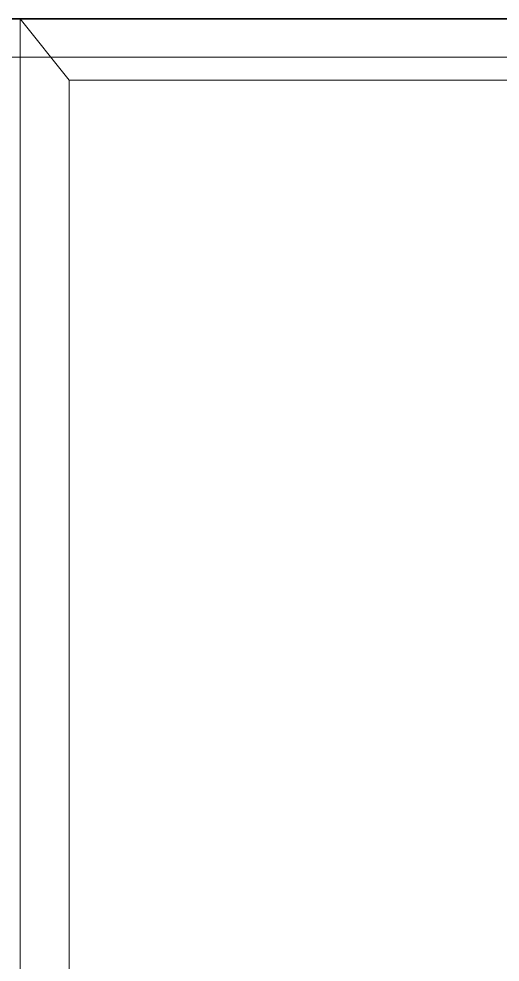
# Model space of a CAD drawing. Header units: inches. Extents: x 2013 to 15569, y -2551 to 2524.
# Drawn here: x 3660.82 to 3686, y 1988.39 to 2037.7 of the extents above; entities that cross this region are included whole.
import ezdxf

# ---------------------------------------------------------------- set-up
doc = ezdxf.new("R2010")
doc.units = ezdxf.units.IN
doc.header["$MEASUREMENT"] = 0
for name, color, linetype, lineweight in [('A-ELEV-PATT', 8, 'Continuous', 18), ('A-FURN', 8, 'Continuous', 18), ('A-SECT-MCUT', 7, 'Continuous', 35)]:
    doc.layers.add(name, color=color, linetype=linetype, lineweight=lineweight)

msp = doc.modelspace()

# ---------------------------------------------------------------- linework, layer by layer
at = {"layer": 'A-ELEV-PATT'}
msp.add_line((3663.448, 1941.491), (3663.448, 2034.491), dxfattribs=at)
at = {"layer": 'A-FURN'}
for p, q in [((3663.448, 2034.491), (3660.897, 2037.7)), ((3660.897, 1827.342), (3660.897, 2037.7)), ((3660.897, 2037.7), (3820.897, 2037.7)), ((3628.364, 2035.7), (3892.796, 2035.7)), ((3663.448, 2034.491), (3735.557, 2034.491))]:
    msp.add_line(p, q, dxfattribs=at)
at = {"layer": 'A-SECT-MCUT'}
msp.add_line((2942.096, 2037.7), (4012.331, 2037.7), dxfattribs=at)
msp.add_line((2942.096, 2037.7), (4012.331, 2037.7), dxfattribs=at)

doc.saveas('drawing.dxf')
